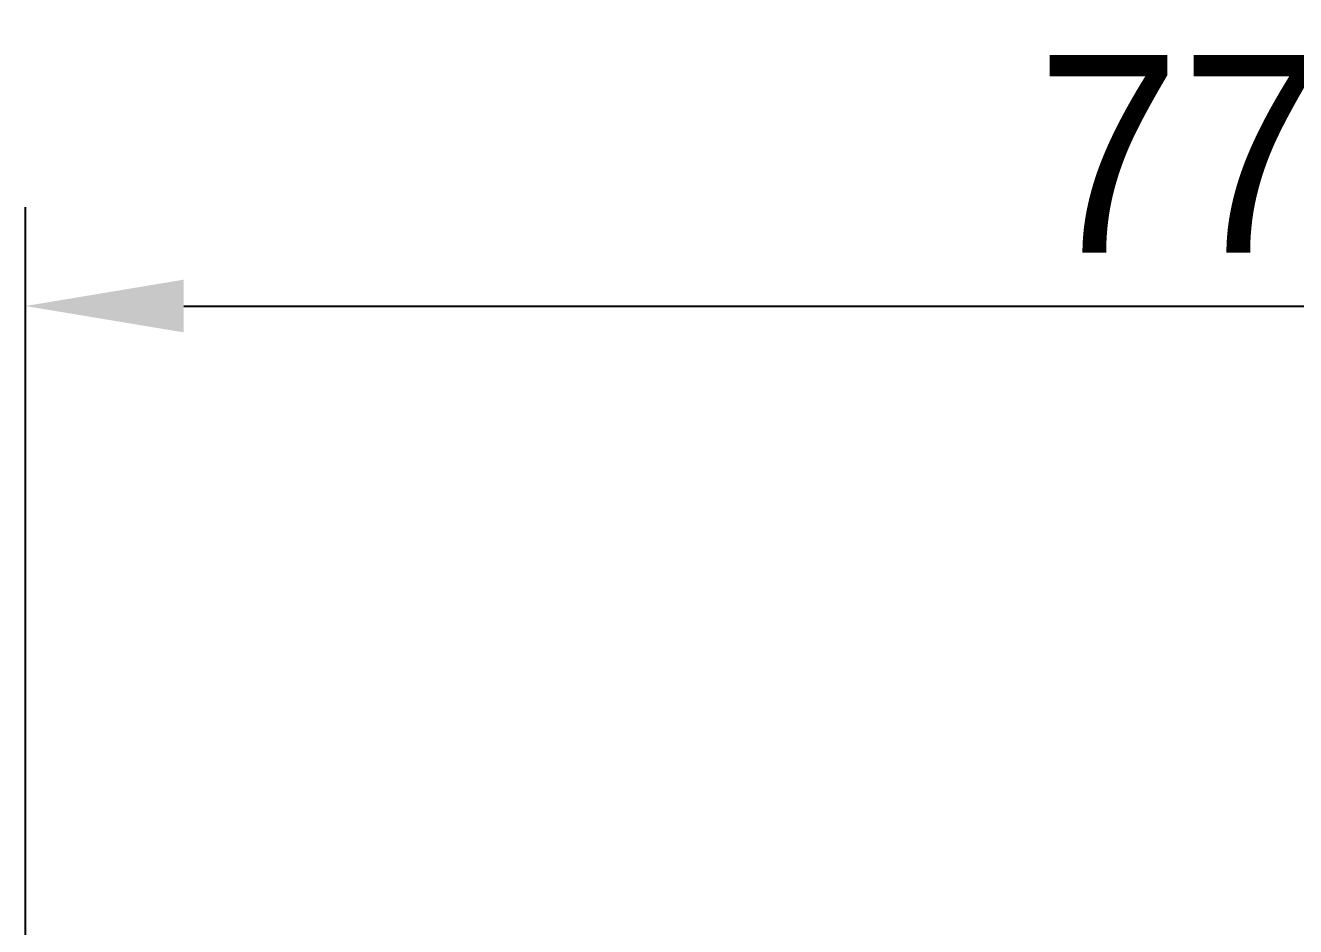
# Model space of a CAD drawing. Header units: inches. Extents: x 0 to 23821, y 0 to 11279.
# Drawn here: x 9602.4 to 10003.6, y 4117.7 to 4402.5 of the extents above; entities that cross this region are included whole.
import ezdxf

# ---------------------------------------------------------------- set-up
doc = ezdxf.new("R2010")
doc.units = ezdxf.units.IN
doc.header["$LTSCALE"] = 10
doc.header["$MEASUREMENT"] = 0
doc.layers.get('Defpoints').update_dxf_attribs({"color": 8})
doc.styles.add('SCI', font='')
doc.styles.get('SCI').set_extended_font_data('Gulim')
doc.dimstyles.new('SCH', dxfattribs={"dimtxt": 2.5, "dimasz": 2, "dimexe": 1.25, "dimexo": 0.625, "dimtad": 1, "dimdec": 8, "dimtxsty": 'SCI', "dimcen": 2.5, "dimclrd": 4, "dimclre": 4, "dimclrt": 7, "dimadec": 8, "dimazin": 2, "dimtfac": 1, "dimtdec": 8, "dimtmove": 0, "dimatfit": 3, "dimfxl": 1, "dimarcsym": 0})

# ---------------------------------------------------------------- blocks, each defined once
blk = doc.blocks.new('*D327')
at = {"color": 4, "lineweight": -2, "transparency": 16777216}
for p, q in [((9602.43, 4041.55), (9602.43, 4345.1)), ((10377.43, 4044.05), (10377.43, 4345.1)), ((9652.43, 4313.85), (10327.43, 4313.85))]:
    blk.add_line(p, q, dxfattribs=at)
at = {"color": 4, "transparency": 16777216}
for points in [[(9652.43, 4322.19), (9652.43, 4305.52), (9602.43, 4313.85)], [(10327.43, 4322.19), (10327.43, 4305.52), (10377.43, 4313.85)]]:
    blk.add_solid(points, dxfattribs=at)
at = {"layer": 'Defpoints', "color": 0, "transparency": 16777216}
for p in [(10377.43, 4313.85), (10377.43, 4028.43, -227228.55), (9602.43, 4025.93, -227228.55)]:
    blk.add_point(p, dxfattribs=at)
at = {"color": 7, "transparency": 16777216, "insert": (9989.93, 4361.52), "char_height": 62.5, "attachment_point": 5, "style": 'SCI'}
blk.add_mtext('775', dxfattribs=at)

msp = doc.modelspace()

# ---------------------------------------------------------------- dimensions: what is measured, and where the dimension line sits
dim = msp.add_linear_dim(base=(10377.4293448872, 4313.8531176749), p1=(9602.4293448871, 4025.9251983762, -227228.5508311125), p2=(10377.4293448872, 4028.4251983762, -227228.5508311126), dimstyle='SCH', override={"dimscale": 25})
dim.commit()
dim.dimension.update_dxf_attribs({"geometry": '*D327', "text_midpoint": (9989.9293448871, 4361.5187301915)})

doc.saveas('drawing.dxf')
